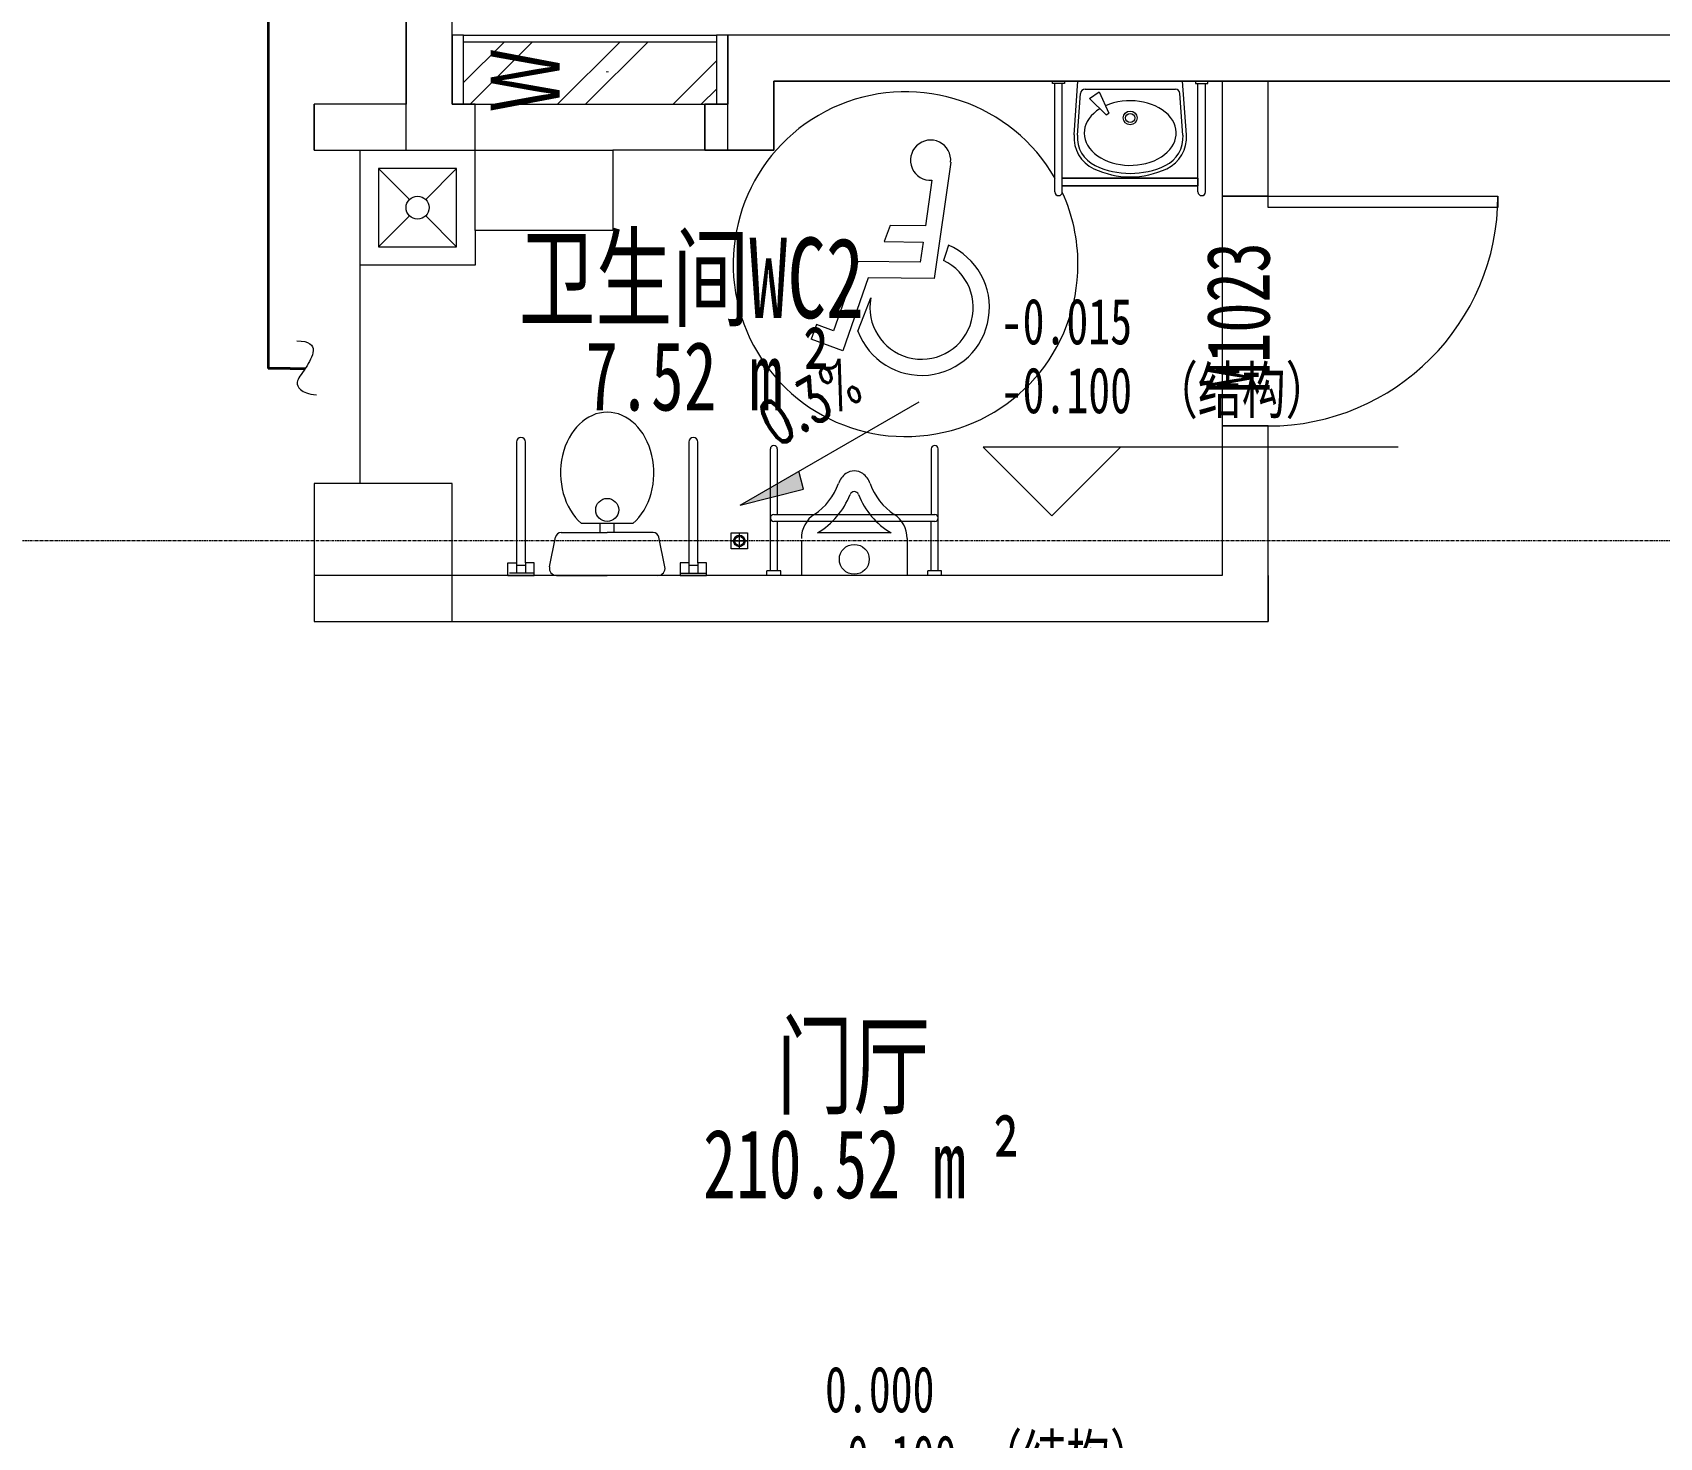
# Model space of a CAD drawing. Header units: millimetres. Extents: x 147808 to 199769, y -28592 to 9935.
# Drawn here: x 174975 to 182053, y -12600 to -6488 of the extents above; entities that cross this region are included whole.
import ezdxf

# ---------------------------------------------------------------- set-up
doc = ezdxf.new("R2010")
doc.units = ezdxf.units.MM
doc.linetypes.add('轴网线', pattern=[22.24, 12.7, -3.18, 3.18, -3.18])
doc.linetypes.add('长划线_2', pattern=[38.1, 25.4, -12.7])
for name, color, linetype, lineweight in [('A-____-NOTE-TEXT', 7, 'Continuous', 5), ('A-AREA-____-IDEN', 7, 'Continuous', 5), ('A-DETL-____-THIN', 7, 'Continuous', 5), ('A-DETL-GENF-OTLN', 7, 'Continuous', 5), ('A-DOOR-____-IDEN', 7, 'Continuous', 5), ('A-GENM-____-OTLN', 7, 'Continuous', 5), ('A-GLAZ-CWMG-MCUT', 7, 'Continuous', 13), ('A-GLAZ-CWMG-OTLN', 7, 'Continuous', 5), ('A-WALL-____-MCUT', 7, 'Continuous', 13), ('A-WALL-____-OTLN', 7, 'Continuous', 13), ('G-____-____-DIMS', 7, 'Continuous', 5), ('P-PIPE-____-IDEN', 7, 'Continuous', 5), ('P-PIPE-____-OTLN', 7, 'Continuous', 35), ('P-SANR-FIXT-OTLN', 7, 'Continuous', 5), ('Q-SPCQ-____-OTLN', 7, 'Continuous', 5), ('S-COLS-____-MCUT', 7, 'Continuous', 5), ('S-GRID-____-OTLN', 7, 'Continuous', 5)]:
    doc.layers.add(name, color=color, linetype=linetype, lineweight=lineweight)
doc.layers.add('A-DOOR-____-MCUT', color=7, linetype='Continuous', lineweight=13, true_color=0x00007f)
doc.layers.add('A-FLOR-____-OTLN', color=7, linetype='Continuous', lineweight=13, true_color=0x007f00)
doc.styles.add('RomanD', font='romand__.ttf', dxfattribs={"width": 0.7, "height": 200})
doc.styles.add('TJ_FangSong', font='TJ_FangSong v2.0.otf', dxfattribs={"width": 0.7, "height": 300})
doc.styles.add('仿宋_2', font='simfang.ttf', dxfattribs={"width": 0.7, "height": 275})
doc.styles.add('仿宋_3', font='simfang.ttf', dxfattribs={"width": 0.7, "height": 200})
doc.styles.add('黑体', font='simhei.ttf', dxfattribs={"width": 0.7, "height": 300})
doc.styles.add('黑体_1', font='simhei.ttf', dxfattribs={"width": 0.7, "height": 350})

# ---------------------------------------------------------------- blocks, each defined once
blk = doc.blocks.new('TJ无障碍-标志 - 1500-V7-一层给排水_消防平面图')
at = {"layer": 'A-GENM-____-OTLN', "color": 211, "true_color": 0xff51ff}
for p, q in [((119.5, 347.7), (47.3, -158.8)), ((37.3, 268.7), (9.8, 70.2)), ((-144.1, 72.1), (-170.7, 2.1)), ((9.8, 70.2), (-144.1, 72.1)), ((-170.7, 2.1), (0, 0)), ((0, 0), (-12.8, -87.7)), ((96.2, -53.8), (87.4, -80.6)), ((109.3, -13.4), (96.2, -53.8)), ((-285.3, -84.4), (-389.9, -385.8)), ((-12.8, -87.7), (-285.3, -84.4)), ((-239.3, -155.3), (-349.5, -472.7)), ((47.3, -158.8), (-239.3, -155.3)), ((-258.2, -320.3), (-228.4, -243)), ((-284.1, -387.5), (-258.2, -320.3)), ((-463.8, -358.9), (-487, -422.8)), ((-349.5, -472.7), (-487, -422.8)), ((-389.9, -385.8), (-463.8, -358.9))]:
    blk.add_line(p, q, dxfattribs=at)
for centre, radius, start, end in [((-76.9, -96), 750, 29.83575, 360), ((32, 356.2), 87.6, 354.22611, 273.45716), ((-76.9, -96), 750, 360, 24.44235), ((-7.3, -284.7), 295.3, 200.38031, 66.73279), ((-7.3, -284.7), 225, 169.32254, 65.09989)]:
    blk.add_arc(centre, radius, start, end, dxfattribs=at)
blk = doc.blocks.new('无障碍放物台 2D-3D - 无障碍放物台 2D-3D-1356333-一层给排水_消防平面图')
at = {"layer": 'P-SANR-FIXT-OTLN', "color": 251, "true_color": 0x515151}
for p, q in [((0, -350), (0, 0)), ((0, 0), (600, 0)), ((600, 0), (600, -350)), ((600, -350), (0, -350))]:
    blk.add_line(p, q, dxfattribs=at)
blk = doc.blocks.new('TJ单扇平开门 - M1023-2001523-一层给排水_消防平面图')
at = {"layer": 'A-DOOR-____-MCUT', "color": 251, "lineweight": 5, "true_color": 0x515151}
for p, q in [((450, -100), (500, -100)), ((450, -1100), (450, -100)), ((500, -100), (500, -1100)), ((500, -1100), (450, -1100))]:
    blk.add_line(p, q, dxfattribs=at)
at = {"layer": 'A-DOOR-____-MCUT', "color": 173, "lineweight": 5, "true_color": 0x5151be}
blk.add_arc((500, -100), 1000, 180, 270, dxfattribs=at)
blk = doc.blocks.new('无障碍洗脸盆 2D-3D - 无障碍洗脸盆 2D-3D-1619882-一层给排水_消防平面图')
at = {"layer": 'A-DETL-GENF-OTLN', "color": 251, "true_color": 0x515151}
for p, q in [((-338, -10), (-338, 0)), ((-285, 0), (-338, 0)), ((-285, 0), (-285, -10)), ((-226.8, 0), (227.8, 0)), ((245, -234), (227.8, 0)), ((285, 0), (285, -10)), ((285, 0), (338, 0)), ((338, -10), (338, 0)), ((-285, -10), (-338, -10)), ((-328, -481.5), (-328, -10)), ((-295, -481.5), (-295, -10)), ((-244, -234), (-226.8, 0)), ((-229.1, -235.1), (-215.7, -53.5)), ((-195.8, -35), (196.7, -35)), ((-176.1, -75.2), (-135.1, -46.5)), ((-135.1, -46.5), (-92.2, -138.5)), ((230, -235.1), (216.7, -53.5)), ((285, -10), (338, -10)), ((295, -481.5), (295, -10)), ((328, -481.5), (328, -10)), ((-176.1, -75.2), (-104.3, -147)), ((-104.3, -147), (-92.2, -138.5)), ((295, -422), (-295, -422)), ((-295, -422), (295, -422)), ((-295, -455), (-295, -422)), ((295, -422), (295, -455)), ((-295, -455), (295, -455)), ((295, -455), (-295, -455))]:
    blk.add_line(p, q, dxfattribs=at)
for radius in [30, 20]:
    blk.add_circle((0, -160), radius, dxfattribs=at)
for centre, radius, start, end in [((-195.8, -55), 20, 90, 175.79053), ((196.7, -55), 20, 4.20947, 90), ((-94.4, -245), 150, 175.79053, 244.83077), ((-94.4, -245), 135, 175.79053, 244.83077), ((95.4, -245), 135, 295.16923, 4.20947), ((95.4, -245), 150, 295.16923, 4.20947), ((0.5, -43), 373.2, 244.83077, 295.16923), ((0.5, -43), 358.2, 244.83077, 295.16923), ((-311.5, -481.5), 16.5, 180, 0), ((311.5, -481.5), 16.5, 180, 360)]:
    blk.add_arc(centre, radius, start, end, dxfattribs=at)
blk.add_ellipse((0.5, -225.6), major_axis=(200, 0), ratio=0.703058, start_param=2.29054, end_param=8.420753, dxfattribs=at)
blk = doc.blocks.new('挂墙式小便器安全抓杆 - 标准-1341416-一层给排水_消防平面图')
at = {"layer": 'Q-SPCQ-____-OTLN', "color": 251, "true_color": 0x515151}
for p, q in [((-380, 0), (-380, -20)), ((-380, 0), (-320, 0)), ((-320, 0), (-320, -20)), ((320, 0), (320, -20)), ((320, 0), (380, 0)), ((380, 0), (380, -20)), ((-380, -20), (-320, -20)), ((-365, -20), (-365, -550)), ((-335, -20), (-335, -235)), ((320, -20), (380, -20)), ((335, -235), (335, -20)), ((365, -20), (365, -550)), ((-350, -235), (350, -235)), ((350, -265), (-350, -265)), ((-335, -550), (-335, -265)), ((335, -550), (335, -265))]:
    blk.add_line(p, q, dxfattribs=at)
for centre, start, end in [((-350, -250), 90, 270), ((350, -250), 270, 90), ((-350, -550), 180, 0), ((350, -550), 180, 0)]:
    blk.add_arc(centre, 15, start, end, dxfattribs=at)
blk = doc.blocks.new('无障碍座便器配抓杆 1 - 标准-1342777-一层给排水_消防平面图')
at = {"layer": 'Q-SPCQ-____-OTLN', "color": 251, "true_color": 0x515151}
for p, q in [((-317.5, 0), (-432.5, 0)), ((-432.5, 0), (-432.5, -54)), ((432.5, 0), (317.5, 0)), ((317.5, 0), (317.5, -54)), ((432.5, 0), (432.5, -54)), ((-317.5, -10), (-432.5, -10)), ((-432.5, -54), (-395, -54)), ((-395, -54), (-395, -10)), ((-355, -44), (-395, -44)), ((-395, -54), (-395, -580)), ((-355, -54), (-355, -10)), ((-355, -580), (-355, -54)), ((-355, -54), (-317.5, -54)), ((-317.5, -54), (-317.5, 0)), ((317.5, -10), (425, -10)), ((317.5, -54), (355, -54)), ((355, -54), (355, -10)), ((395, -44), (355, -44)), ((355, -54), (355, -580)), ((395, -54), (395, -10)), ((395, -580), (395, -54)), ((432.5, -54), (395, -54))]:
    blk.add_line(p, q, dxfattribs=at)
for centre in [(-375, -580), (375, -580)]:
    blk.add_arc(centre, 20, 180, 360, dxfattribs=at)
blk = doc.blocks.new('地漏 2D - 地漏 2D-1345155-一层给排水_消防平面图')
at = {"layer": 'Q-SPCQ-____-OTLN', "color": 251, "true_color": 0x515151}
for p, q in [((-35, -35), (-35, 35)), ((-35, 35), (35, 35)), ((-35, 0), (35, 0)), ((0, 35), (0, -35)), ((35, 35), (35, -35)), ((35, -35), (-35, -35))]:
    blk.add_line(p, q, dxfattribs=at)
for radius in [25, 20]:
    blk.add_circle((0, 0), radius, dxfattribs=at)
blk = doc.blocks.new('TJ坐便器-冲洗水箱 - 标准-853893-一层给排水_消防平面图')
at = {"layer": 'A-DETL-GENF-OTLN', "color": 251, "true_color": 0x515151}
for p, q in [((-251.1, -56.8), (-225, -185.9)), ((-221, -20), (0, -20)), ((221, -20), (0, -20)), ((251.1, -56.8), (225, -185.9)), ((-200.5, -206), (0, -206)), ((-30, -206), (-30, -246)), ((200.5, -206), (0, -206)), ((30, -206), (30, -246)), ((-112.2, -246), (112.2, -246))]:
    blk.add_line(p, q, dxfattribs=at)
blk.add_circle((0, -305), 50, dxfattribs=at)
for centre, radius, start, end in [((-221, -50.7), 30.7, 90, 191.41939), ((221, -50.7), 30.7, 348.58061, 90), ((-200.5, -181), 25, 191.41939, 270), ((200.5, -181), 25, 270, 348.58061)]:
    blk.add_arc(centre, radius, start, end, dxfattribs=at)
blk.add_ellipse((0, -466), major_axis=(0, 264), ratio=0.768939, start_param=0.585686, end_param=5.6975, dxfattribs=at)
blk = doc.blocks.new('TJ小便器-壁挂式 - 标准-869850-一层给排水_消防平面图')
at = {"layer": 'A-DETL-GENF-OTLN', "color": 251, "true_color": 0x515151}
for p, q in [((162703.2, -1720), (162550, -1720)), ((162550, -2180), (162550, -1720)), ((162735, -2110), (162735, -1790)), ((162711.2, -2180), (162550, -2180))]:
    blk.add_line(p, q, dxfattribs=at)
blk.add_circle((162620, -1950), 65, dxfattribs=at)
for centre, radius, start, end in [((162711.2, -1845), 125, 33.3897, 90), ((163025.5, -1616.2), 338.5, 210.89349, 248.60828), ((163039.6, -1628.5), 268.3, 213.3897, 250.50602), ((162920, -1966.3), 90, 36.06567, 70.50602), ((163025.5, -2283.8), 338.5, 111.39172, 149.10651), ((162894.7, -1950), 20, 291.39172, 68.60828), ((162942.4, -1950), 62.3, 323.93433, 36.06567), ((163039.6, -2271.5), 268.3, 109.49398, 146.6103), ((162920, -1933.7), 90, 289.49398, 323.93433), ((162711.2, -2055), 125, 270, 326.6103)]:
    blk.add_arc(centre, radius, start, end, dxfattribs=at)
blk = doc.blocks.new('拖布池2 2D - 拖布池2 2D-1619404-一层给排水_消防平面图')
at = {"layer": 'P-SANR-FIXT-OTLN', "color": 251, "true_color": 0x515151}
for p, q in [((-250, -250), (-250, 250)), ((-250, 250), (250, 250)), ((-170, 170), (-35.4, 35.4)), ((-170, 170), (-170, -170)), ((170, 170), (-170, 170)), ((170, 170), (35.4, 35.4)), ((170, -170), (170, 170)), ((-35.4, -35.4), (-170, -170)), ((35.4, -35.4), (170, -170)), ((250, -100), (250, -250)), ((-170, -170), (170, -170)), ((250, -250), (-250, -250))]:
    blk.add_line(p, q, dxfattribs=at)
blk.add_circle((0, 0), 50, dxfattribs=at)
blk = doc.blocks.new('矩形竖梃 - 50_300mm 长方形-1955036-一层给排水_消防平面图')
at = {"layer": 'A-GLAZ-CWMG-OTLN', "true_color": 0x8b8b8b}
h = blk.add_hatch(dxfattribs=at)
h.set_pattern_fill('FP_3', color=252, style=0, pattern_type=2)
h.set_pattern_definition([(45, (0, 0), (-251.4472, 251.4472), []), (45, (0, 381), (-251.4472, 251.4472), [])])
h.paths.add_polyline_path([(177900, -6800), (177950, -6800), (177950, -6530), (176850, -6530), (176850, -6800), (176900, -6800)], flags=0)
at = {"layer": 'A-GLAZ-CWMG-OTLN', "color": 251, "true_color": 0x515151}
blk.add_line((176850, -6800), (177950, -6800), dxfattribs=at)
blk = doc.blocks.new('矩形竖梃 - 50_300mm 长方形-V17-一层给排水_消防平面图')
at = {"layer": 'A-GLAZ-CWMG-MCUT', "color": 251, "lineweight": 5, "true_color": 0x515151}
for p, q in [((-50, 0), (0, 0)), ((-50, -300), (-50, 0)), ((0, 0), (0, -300)), ((0, -300), (-50, -300))]:
    blk.add_line(p, q, dxfattribs=at)
blk = doc.blocks.new('矩形竖梃 - 50_300mm 长方形-V18-一层给排水_消防平面图')
at = {"layer": 'A-GLAZ-CWMG-MCUT', "color": 251, "lineweight": 5, "true_color": 0x515151}
for p, q in [((0, 0), (-50, 0)), ((-50, 0), (-50, -300)), ((0, -300), (0, 0)), ((-50, -300), (0, -300))]:
    blk.add_line(p, q, dxfattribs=at)
blk = doc.blocks.new('矩形竖梃 - 30mm 正方形-1917557-一层给排水_消防平面图')
at = {"layer": 'A-GLAZ-CWMG-OTLN', "color": 251, "true_color": 0x515151}
for p, q in [((176850, -6500), (177950, -6500)), ((177950, -6530), (176850, -6530))]:
    blk.add_line(p, q, dxfattribs=at)
blk = doc.blocks.new('高程点 - 相对高程点-103621-一层给排水_消防平面图')
at = {"layer": 'G-____-____-DIMS', "color": 173, "true_color": 0x5151ff}
for p, q in [((15.062, 2.987), (-2.987, 2.987)), ((0, 0), (-2.987, 2.987)), ((0, 0), (2.987, 2.987))]:
    blk.add_line(p, q, dxfattribs=at)
blk = doc.blocks.new('TJ符号_排水箭头_小 - 排水箭头 小-2094122-一层给排水_消防平面图')
at = {"layer": 'A-____-NOTE-TEXT', "true_color": 0x888888}
blk.add_hatch(color=252, dxfattribs=at).paths.add_polyline_path([(2.73, -0.78), (0, 0), (2.953, 0)], flags=0)
at = {"layer": 'A-____-NOTE-TEXT', "color": 173, "true_color": 0x5151ff}
for p, q in [((0, 0), (2.73, -0.78)), ((0, 0), (9, 0)), ((2.73, -0.78), (2.953, 0))]:
    blk.add_line(p, q, dxfattribs=at)
blk = doc.blocks.new('YXQH_AR_B9-20_rvt-1-一层给排水_消防平面图')
at = {"layer": 'A-FLOR-____-OTLN', "color": 8, "lineweight": 5, "true_color": 0x7f7f7f}
for p, q in [((176600, -7000), (176600, -1650)), ((180150, -6699.9), (178200, -6699.9)), ((178200, -6699.9), (178200, -7000)), ((180350, -6699.9), (180150, -6699.9)), ((180150, -6699.9), (180150, -7200)), ((182550, -6699.9), (180350, -6699.9)), ((178200, -7000), (177500, -7000)), ((180150, -7200), (180150, -8200)), ((176400, -8450), (176400, -7500)), ((180150, -8200), (180150, -8850)), ((177042.5, -8850), (176800, -8850)), ((177157.5, -8850), (177042.5, -8850)), ((177792.5, -8850), (177157.5, -8850)), ((177907.5, -8850), (177792.5, -8850)), ((178170, -8850), (177907.5, -8850)), ((178230, -8850), (178170, -8850)), ((178870, -8850), (178230, -8850)), ((178930, -8850), (178870, -8850)), ((180150, -8850), (178930, -8850))]:
    blk.add_line(p, q, dxfattribs=at)
at = {"layer": 'A-WALL-____-MCUT', "color": 251, "lineweight": 5, "true_color": 0x515151}
for p, q in [((176800, -6800), (176800, 50)), ((176600, -1650), (176600, -6800)), ((178200, -6499.9), (178000, -6499.9)), ((178000, -6499.9), (178000, -6800)), ((183050, -6499.9), (178200, -6499.9)), ((178200, -7000), (178200, -6699.9)), ((178200, -6699.9), (180150, -6699.9)), ((180150, -6699.9), (180150, -7200)), ((180350, -6699.9), (180150, -6699.9)), ((180350, -7200), (180350, -6699.9)), ((180350, -6699.9), (183050, -6699.9)), ((176600, -6800), (176200, -6800)), ((176200, -6800), (176200, -7000)), ((176900, -6800), (176800, -6800)), ((176900, -7000), (176900, -6800)), ((178000, -6800), (177900, -6800)), ((177900, -6800), (177900, -7000)), ((178000, -7000), (178000, -6800)), ((176200, -7000), (176800, -7000)), ((176800, -7000), (176900, -7000)), ((177900, -7000), (178000, -7000)), ((178000, -7000), (178200, -7000)), ((180150, -7200), (180350, -7200)), ((180150, -8200), (180150, -8850)), ((180350, -8200), (180150, -8200)), ((180350, -8850), (180350, -8200)), ((180150, -8850), (176200, -8850)), ((176200, -8850), (176200, -9050)), ((180350, -9050), (180350, -8850)), ((176200, -9050), (180350, -9050))]:
    blk.add_line(p, q, dxfattribs=at)
at = {"layer": 'A-WALL-____-OTLN', "color": 251, "lineweight": 5, "true_color": 0x515151}
for p, q in [((180150, -6699.9), (180150, -7200)), ((180150, -6699.9), (180350, -6699.9)), ((180350, -7200), (180350, -6699.9)), ((176200, -7000), (176200, -6800)), ((176600, -6800), (176200, -6800)), ((176900, -6800), (177900, -6800)), ((176900, -7000), (176900, -6800)), ((177900, -7000), (177900, -6800)), ((176200, -7000), (176400, -7000)), ((177900, -7000), (177500, -7000)), ((180350, -7200), (180150, -7200)), ((180150, -8200), (180150, -8850)), ((180150, -8200), (180350, -8200)), ((180350, -8850), (180350, -8200)), ((177042.5, -8850), (176800, -8850)), ((177157.5, -8850), (177042.5, -8850)), ((177792.5, -8850), (177157.5, -8850)), ((177907.5, -8850), (177792.5, -8850)), ((178170, -8850), (177907.5, -8850)), ((178230, -8850), (178170, -8850)), ((178870, -8850), (178230, -8850)), ((178930, -8850), (178870, -8850)), ((180150, -8850), (178930, -8850)), ((180350, -8850), (180350, -9050)), ((176800, -9050), (180350, -9050))]:
    blk.add_line(p, q, dxfattribs=at)
at = {"layer": 'S-GRID-____-OTLN', "color": 173, "linetype": '轴网线', "true_color": 0x5151ff}
blk.add_line((198349.8, -8700), (148741.6, -8700), dxfattribs=at)
at = {"color": 173, "lineweight": 5, "true_color": 0x5151ff, "extrusion": (0, 0, -1)}
blk.add_blockref('矩形竖梃 - 50_300mm 长方形-V17-一层给排水_消防平面图', (-176800, -6500), dxfattribs=at)
at = {"color": 173, "lineweight": 5, "true_color": 0x5151ff}
for name, p in [('矩形竖梃 - 30mm 正方形-1917557-一层给排水_消防平面图', (0, 0)), ('矩形竖梃 - 50_300mm 长方形-V18-一层给排水_消防平面图', (178000, -6500)), ('矩形竖梃 - 50_300mm 长方形-1955036-一层给排水_消防平面图', (0, 0)), ('无障碍洗脸盆 2D-3D - 无障碍洗脸盆 2D-3D-1619882-一层给排水_消防平面图', (179750, -6700)), ('TJ无障碍-标志 - 1500-V7-一层给排水_消防平面图', (178850, -7400)), ('拖布池2 2D - 拖布池2 2D-1619404-一层给排水_消防平面图', (176650, -7250)), ('无障碍放物台 2D-3D - 无障碍放物台 2D-3D-1356333-一层给排水_消防平面图', (176900, -7000))]:
    blk.add_blockref(name, p, dxfattribs=at)
for name, p, rotation in [('TJ单扇平开门 - M1023-2001523-一层给排水_消防平面图', (180250, -7700), 90), ('TJ坐便器-冲洗水箱 - 标准-853893-一层给排水_消防平面图', (177475, -8870), 180), ('无障碍座便器配抓杆 1 - 标准-1342777-一层给排水_消防平面图', (177475, -8850), 180), ('挂墙式小便器安全抓杆 - 标准-1341416-一层给排水_消防平面图', (178550, -8850), 180), ('TJ小便器-壁挂式 - 标准-869850-一层给排水_消防平面图', (176600, -171400), 89.99999999999972), ('地漏 2D - 地漏 2D-1345155-一层给排水_消防平面图', (178050, -8700), 89.99999999999972)]:
    blk.add_blockref(name, p, dxfattribs=dict(at, rotation=rotation))
at = {"color": 251, "lineweight": 5, "true_color": 0x515151, "xscale": 99.99999999999999, "yscale": 99.99999999999999, "zscale": 99.99999999999999, "rotation": 30.00000000000042}
blk.add_blockref('TJ符号_排水箭头_小 - 排水箭头 小-2094122-一层给排水_消防平面图', (178053.4, -8544.5), dxfattribs=at)
at = {"color": 251, "lineweight": 5, "true_color": 0x515151, "xscale": 99.99999999999993, "yscale": 99.99999999999993, "zscale": 99.99999999999993}
blk.add_blockref('高程点 - 相对高程点-103621-一层给排水_消防平面图', (179409.5, -8591), dxfattribs=at)
at = {"layer": 'A-____-NOTE-TEXT', "color": 251, "true_color": 0x515151, "insert": (178110.6, -8123.8), "char_height": 200, "width": 611.688, "attachment_point": 1, "rotation": 30, "style": 'RomanD'}
blk.add_mtext('0.3%', dxfattribs=at)
at = {"layer": 'A-AREA-____-IDEN', "color": 251, "true_color": 0x515151, "attachment_point": 1}
for s, insert, char_height, width, style in [('卫生间WC2', (177090.2, -7380.8), 350, 1969.746, '黑体_1'), ('\\f黑体|b0|i0|c134|p49|;\\W.7;²', (178324.2, -7832.5), 300, 123.46, '黑体'), ('7.52 m', (177379.6, -7832.5), 300, 1144.81, '黑体'), ('门厅', (178211.3, -10807.4), 350, 875.443, '黑体_1'), ('\\f黑体|b0|i0|c134|p49|;\\W.7;²', (179151.5, -11259.1), 300, 123.46, '黑体'), ('210.52 m', (177892.1, -11259.1), 300, 1526.413, '黑体')]:
    blk.add_mtext(s, dxfattribs=dict(at, insert=insert, char_height=char_height, width=width, style=style))
at = {"layer": 'A-DOOR-____-IDEN', "color": 251, "true_color": 0x515151, "insert": (180081.8, -8055.9), "char_height": 275, "width": 869.831, "attachment_point": 1, "rotation": 90, "style": '仿宋_2'}
blk.add_mtext('M1023', dxfattribs=at)
at = {"layer": 'G-____-____-DIMS', "color": 251, "true_color": 0x515151, "char_height": 200, "width": 1853.983, "attachment_point": 1, "line_spacing_factor": 0.898273, "style": '仿宋_3'}
for s, insert in [('-0.015\\P-0.100 （结构）', (179187, -7644.9)), ('0.000\\P-0.100 （结构）', (178422.7, -12290.6))]:
    blk.add_mtext(s, dxfattribs=dict(at, insert=insert))
blk = doc.blocks.new('YXQH_ST_B9-20_rvt-1-一层给排水_消防平面图')
at = {"layer": 'S-COLS-____-MCUT', "color": 251, "lineweight": 18, "true_color": 0x515151}
for p, q in [((176800, -8450), (176200, -8450)), ((176200, -8450), (176200, -8850)), ((176800, -8850), (176800, -8450)), ((176200, -8850), (176200, -9050)), ((176800, -9050), (176800, -8850)), ((176200, -9050), (176800, -9050))]:
    blk.add_line(p, q, dxfattribs=at)

msp = doc.modelspace()

# ---------------------------------------------------------------- linework, layer by layer
at = {"layer": 'A-DETL-____-THIN'}
msp.add_open_spline([(176124.5, -7829.8), (176234.7, -7829.8), (176158.5, -7960.5), (176121.9, -8001.5), (176129.4, -8039.7), (176174.4, -8062.2), (176210, -8064.7)], degree=3, knots=[0, 0, 0, 0, 0.3460799, 0.6141666, 0.7718243, 0.9084148, 0.9084148, 0.9084148, 0.9084148], dxfattribs=at)
at = {"layer": 'P-PIPE-____-OTLN', "color": 136, "true_color": 0x008080}
for p, q in [((176000, -2599.7), (176000, -7790)), ((176000, -7790), (176000, -7854.8)), ((176000, -7854.8), (176000, -7950)), ((176095.2, -7950), (176000, -7950)), ((176095.2, -7950), (176160, -7950))]:
    msp.add_line(p, q, dxfattribs=at)
at = {"layer": 'P-PIPE-____-OTLN', "color": 150, "linetype": '长划线_2', "true_color": 0x0080ff}
msp.add_line((177475, -6658.1), (177475, -6660.7), dxfattribs=at)

# ---------------------------------------------------------------- block references
at = {"lineweight": 5}
for name in ['YXQH_AR_B9-20_rvt-1-一层给排水_消防平面图', 'YXQH_ST_B9-20_rvt-1-一层给排水_消防平面图']:
    msp.add_blockref(name, (0, 0), dxfattribs=at)

# ---------------------------------------------------------------- texts
at = {"layer": 'P-PIPE-____-IDEN', "insert": (176968.6, -6828.9), "char_height": 300, "width": 1543.248, "attachment_point": 1, "rotation": 90, "style": 'TJ_FangSong'}
msp.add_mtext('W   De110', dxfattribs=at)

doc.saveas('drawing.dxf')
